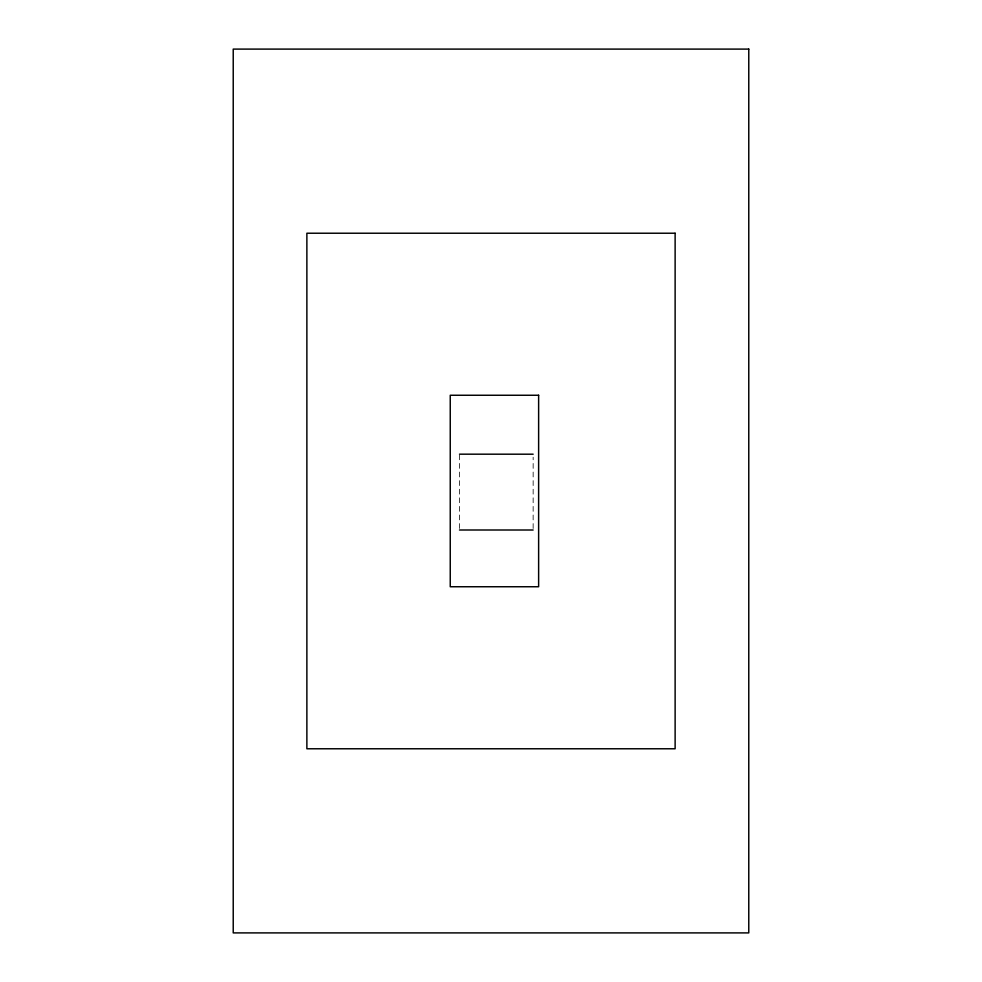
<?xml version="1.0" encoding="UTF-8"?>
<svg xmlns="http://www.w3.org/2000/svg" width="982" height="982" viewBox="0 0 982 982"><rect width="100%" height="100%" fill="white"/><g stroke="black" fill="none" stroke-linecap="round" stroke-linejoin="round"><path stroke-width="0.74" stroke-dasharray="4.91 3.68" d="M459.49 528.488L459.502 454.175M533.14 528.5L533.152 457.231"/><path stroke-width="1.47" d="M459.502 454.175L533.152 454.2M459.49 529.998L533.14 530.01M748.775 49.1L233.225 49.1L233.225 932.9L748.775 932.9L748.775 49.1M675.125 233.225L306.875 233.225L306.875 748.775L675.125 748.775L675.125 233.225M538.627 395.255L450.247 395.255L450.247 586.745L538.627 586.745L538.627 395.255"/></g></svg>
